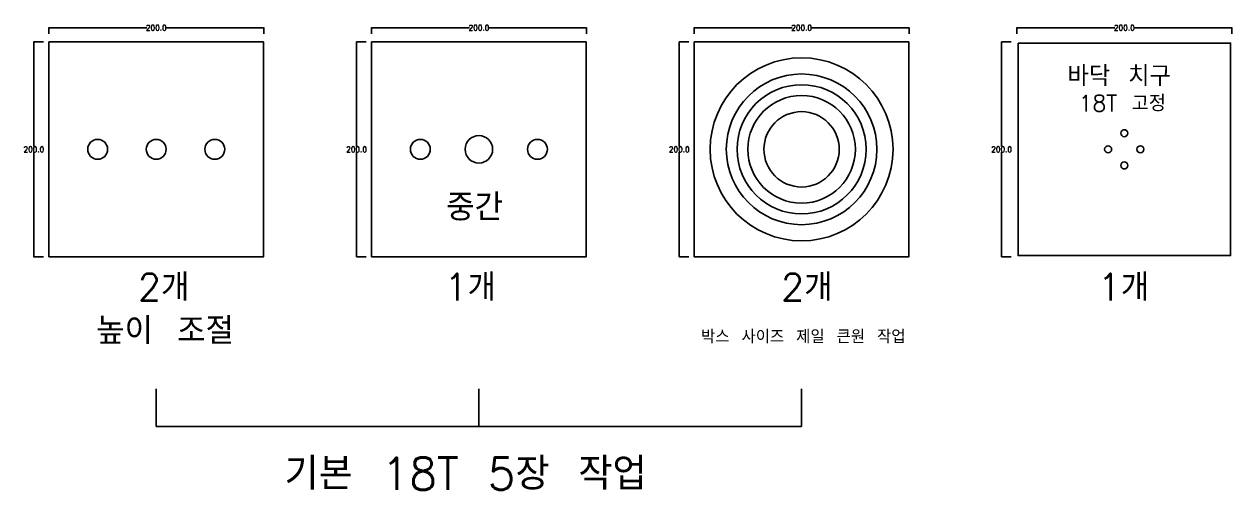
# Model space of a CAD drawing. Header units: millimetres. Extents: x -25 to 19775, y 172 to 9172.
# Drawn here: x 4453 to 5575, y 6155 to 6588 of the extents above; entities that cross this region are included whole.
import ezdxf

# ---------------------------------------------------------------- set-up
doc = ezdxf.new("R2010")
doc.units = ezdxf.units.MM
for name, color, linetype in [('TEXT', 7, 'Continuous'), ('볼트 구멍', 7, 'Continuous'), ('치구', 7, 'Continuous'), ('치수', 7, 'Continuous')]:
    doc.layers.add(name, color=color, linetype=linetype)
doc.styles.get("Standard").update_dxf_attribs({"font": 'txt.shx', "bigfont": 'whgtxt.shx'})
doc.dimstyles.get("Standard").update_dxf_attribs({"dimtxt": 7, "dimasz": 0.18, "dimexe": 0.18, "dimexo": 0.0625, "dimgap": 0.09, "dimtad": 0, "dimtih": 1, "dimtoh": 1, "dimdec": 1, "dimzin": 0, "dimdsep": 46, "dimtxsty": 'Standard', "dimcen": 0.09, "dimadec": 0, "dimazin": 0, "dimtfac": 1, "dimtdec": 1, "dimtofl": 0, "dimtmove": 0, "dimatfit": 3, "dimfxl": 0, "dimtolj": 1, "dimtzin": 0, "dimarcsym": 0})

# ---------------------------------------------------------------- blocks, each defined once
blk = doc.blocks.new('*D277')
at = {"layer": 'Defpoints', "color": 0}
for p in [(4975.5, 6584.8), (4775.5, 6578.9), (4975.5, 6578.9)]:
    blk.add_point(p, dxfattribs=at)
at = {"layer": '치수', "color": 0, "lineweight": -2}
for p, q in [((4775.5, 6579), (4775.5, 6585)), ((4775.6, 6584.8), (4866.6, 6584.8)), ((4975.3, 6584.8), (4884.3, 6584.8)), ((4975.5, 6579), (4975.5, 6585))]:
    blk.add_line(p, q, dxfattribs=at)
at = {"layer": '치수', "color": 0}
for points in [[(4775.6, 6584.8), (4775.6, 6584.8), (4775.5, 6584.8)], [(4975.3, 6584.8), (4975.3, 6584.8), (4975.5, 6584.8)]]:
    blk.add_solid(points, dxfattribs=at)
at = {"layer": '치수', "color": 0, "insert": (4875.5, 6584.8), "char_height": 5, "attachment_point": 5}
blk.add_mtext('\\A1;200.0', dxfattribs=at)
blk = doc.blocks.new('*D278')
at = {"layer": 'Defpoints', "color": 0}
for p in [(4675.5, 6584.8), (4475.5, 6578.9), (4675.5, 6578.9)]:
    blk.add_point(p, dxfattribs=at)
at = {"layer": '치수', "color": 0, "lineweight": -2}
for p, q in [((4475.5, 6579), (4475.5, 6585)), ((4475.6, 6584.8), (4566.6, 6584.8)), ((4675.3, 6584.8), (4584.3, 6584.8)), ((4675.5, 6579), (4675.5, 6585))]:
    blk.add_line(p, q, dxfattribs=at)
at = {"layer": '치수', "color": 0}
for points in [[(4475.6, 6584.8), (4475.6, 6584.8), (4475.5, 6584.8)], [(4675.3, 6584.8), (4675.3, 6584.8), (4675.5, 6584.8)]]:
    blk.add_solid(points, dxfattribs=at)
at = {"layer": '치수', "color": 0, "insert": (4575.5, 6584.8), "char_height": 5, "attachment_point": 5}
blk.add_mtext('\\A1;200.0', dxfattribs=at)
blk = doc.blocks.new('*D279')
at = {"layer": 'Defpoints', "color": 0}
for p in [(4770.6, 6571.8), (4761.7, 6371.8), (4770.6, 6371.8)]:
    blk.add_point(p, dxfattribs=at)
at = {"layer": '치수', "color": 0, "lineweight": -2}
for p, q in [((4770.5, 6571.8), (4761.5, 6571.8)), ((4761.7, 6571.6), (4761.7, 6474.4)), ((4761.7, 6372), (4761.7, 6469.2)), ((4770.5, 6371.8), (4761.5, 6371.8))]:
    blk.add_line(p, q, dxfattribs=at)
at = {"layer": '치수', "color": 0}
for points in [[(4761.6, 6571.6), (4761.7, 6571.6), (4761.7, 6571.8)], [(4761.6, 6372), (4761.7, 6372), (4761.7, 6371.8)]]:
    blk.add_solid(points, dxfattribs=at)
at = {"layer": '치수', "color": 0, "insert": (4761.7, 6471.8), "char_height": 5, "attachment_point": 5}
blk.add_mtext('\\A1;200.0', dxfattribs=at)
blk = doc.blocks.new('*D280')
at = {"layer": 'Defpoints', "color": 0}
for p in [(4470.6, 6571.8), (4461.7, 6371.8), (4470.6, 6371.8)]:
    blk.add_point(p, dxfattribs=at)
at = {"layer": '치수', "color": 0, "lineweight": -2}
for p, q in [((4470.5, 6571.8), (4461.5, 6571.8)), ((4461.7, 6571.6), (4461.7, 6474.4)), ((4461.7, 6372), (4461.7, 6469.2)), ((4470.5, 6371.8), (4461.5, 6371.8))]:
    blk.add_line(p, q, dxfattribs=at)
at = {"layer": '치수', "color": 0}
for points in [[(4461.6, 6571.6), (4461.7, 6571.6), (4461.7, 6571.8)], [(4461.6, 6372), (4461.7, 6372), (4461.7, 6371.8)]]:
    blk.add_solid(points, dxfattribs=at)
at = {"layer": '치수', "color": 0, "insert": (4461.7, 6471.8), "char_height": 5, "attachment_point": 5}
blk.add_mtext('\\A1;200.0', dxfattribs=at)
blk = doc.blocks.new('*D281')
at = {"layer": 'Defpoints', "color": 0}
for p in [(5575.5, 6584.8), (5375.5, 6578.9), (5575.5, 6578.9)]:
    blk.add_point(p, dxfattribs=at)
at = {"layer": '치수', "color": 0, "lineweight": -2}
for p, q in [((5375.5, 6579), (5375.5, 6585)), ((5375.6, 6584.8), (5466.6, 6584.8)), ((5575.3, 6584.8), (5484.3, 6584.8)), ((5575.5, 6579), (5575.5, 6585))]:
    blk.add_line(p, q, dxfattribs=at)
at = {"layer": '치수', "color": 0}
for points in [[(5375.6, 6584.8), (5375.6, 6584.8), (5375.5, 6584.8)], [(5575.3, 6584.8), (5575.3, 6584.8), (5575.5, 6584.8)]]:
    blk.add_solid(points, dxfattribs=at)
at = {"layer": '치수', "color": 0, "insert": (5475.5, 6584.8), "char_height": 5, "attachment_point": 5}
blk.add_mtext('\\A1;200.0', dxfattribs=at)
blk = doc.blocks.new('*D282')
at = {"layer": 'Defpoints', "color": 0}
for p in [(5370.3, 6571.8), (5361.4, 6371.8), (5370.3, 6371.8)]:
    blk.add_point(p, dxfattribs=at)
at = {"layer": '치수', "color": 0, "lineweight": -2}
for p, q in [((5370.3, 6571.8), (5361.2, 6571.8)), ((5361.4, 6571.6), (5361.4, 6474.4)), ((5361.4, 6372), (5361.4, 6469.2)), ((5370.3, 6371.8), (5361.2, 6371.8))]:
    blk.add_line(p, q, dxfattribs=at)
at = {"layer": '치수', "color": 0}
for points in [[(5361.4, 6571.6), (5361.4, 6571.6), (5361.4, 6571.8)], [(5361.4, 6372), (5361.4, 6372), (5361.4, 6371.8)]]:
    blk.add_solid(points, dxfattribs=at)
at = {"layer": '치수', "color": 0, "insert": (5361.4, 6471.8), "char_height": 5, "attachment_point": 5}
blk.add_mtext('\\A1;200.0', dxfattribs=at)
blk = doc.blocks.new('*D283')
at = {"layer": 'Defpoints', "color": 0}
for p in [(5070.6, 6571.8), (5061.7, 6371.8), (5070.6, 6371.8)]:
    blk.add_point(p, dxfattribs=at)
at = {"layer": '치수', "color": 0, "lineweight": -2}
for p, q in [((5070.5, 6571.8), (5061.5, 6571.8)), ((5061.7, 6571.6), (5061.7, 6474.4)), ((5061.7, 6372), (5061.7, 6469.2)), ((5070.5, 6371.8), (5061.5, 6371.8))]:
    blk.add_line(p, q, dxfattribs=at)
at = {"layer": '치수', "color": 0}
for points in [[(5061.6, 6571.6), (5061.7, 6571.6), (5061.7, 6571.8)], [(5061.6, 6372), (5061.7, 6372), (5061.7, 6371.8)]]:
    blk.add_solid(points, dxfattribs=at)
at = {"layer": '치수', "color": 0, "insert": (5061.7, 6471.8), "char_height": 5, "attachment_point": 5}
blk.add_mtext('\\A1;200.0', dxfattribs=at)
blk = doc.blocks.new('*D284')
at = {"layer": 'Defpoints', "color": 0}
for p in [(5275.5, 6584.8), (5075.5, 6578.9), (5275.5, 6578.9)]:
    blk.add_point(p, dxfattribs=at)
at = {"layer": '치수', "color": 0, "lineweight": -2}
for p, q in [((5075.5, 6579), (5075.5, 6585)), ((5075.6, 6584.8), (5166.6, 6584.8)), ((5275.3, 6584.8), (5184.3, 6584.8)), ((5275.5, 6579), (5275.5, 6585))]:
    blk.add_line(p, q, dxfattribs=at)
at = {"layer": '치수', "color": 0}
for points in [[(5075.6, 6584.8), (5075.6, 6584.8), (5075.5, 6584.8)], [(5275.3, 6584.8), (5275.3, 6584.8), (5275.5, 6584.8)]]:
    blk.add_solid(points, dxfattribs=at)
at = {"layer": '치수', "color": 0, "insert": (5175.5, 6584.8), "char_height": 5, "attachment_point": 5}
blk.add_mtext('\\A1;200.0', dxfattribs=at)

msp = doc.modelspace()

# ---------------------------------------------------------------- linework, layer by layer
at = {"layer": 'TEXT', "color": 3}
for p, q in [((4575.462, 6249.469), (4575.462, 6214.224)), ((4875.462, 6249.469), (4875.462, 6214.224)), ((5175.462, 6249.469), (5175.462, 6214.224)), ((4575.462, 6214.224), (5175.462, 6214.224))]:
    msp.add_line(p, q, dxfattribs=at)
at = {"layer": '볼트 구멍', "color": 3}
for centre, radius in [((5175.462, 6471.825), 85), ((5175.462, 6471.825), 70), ((5175.462, 6471.825), 60), ((5175.462, 6471.825), 50), ((5175.462, 6471.825), 35), ((5475.462, 6486.825), 3.25), ((4575.462, 6471.825), 9.25), ((4875.462, 6471.825), 12.75), ((5460.462, 6471.825), 3.25), ((5490.462, 6471.825), 3.25), ((5475.462, 6456.825), 3.25)]:
    msp.add_circle(centre, radius, dxfattribs=at)
at = {"layer": '볼트 구멍', "color": 1}
for centre in [(4521.012, 6471.825), (4629.912, 6471.825), (4821.012, 6471.825), (4929.912, 6471.825)]:
    msp.add_circle(centre, 9.25, dxfattribs=at)
at = {"layer": '치구'}
for points in [[(4475.712, 6571.575), (4475.712, 6372.075), (4675.212, 6372.075), (4675.212, 6571.575)], [(4775.712, 6571.575), (4775.712, 6372.075), (4975.212, 6372.075), (4975.212, 6571.575)], [(5075.712, 6571.575), (5075.712, 6372.075), (5275.212, 6372.075), (5275.212, 6571.575)], [(5376.712, 6570.575), (5376.712, 6373.075), (5574.212, 6373.075), (5574.212, 6570.575)]]:
    msp.add_lwpolyline(points, close=True, dxfattribs=at)

# ---------------------------------------------------------------- texts
at = {"layer": 'TEXT', "color": 6, "linetype": 'Continuous'}
msp.add_text('바닥 치구', height=18.75, dxfattribs=at).set_placement((5422.659, 6530.618))
at = {"layer": 'TEXT', "color": 6}
msp.add_text('18T 고정', height=15, dxfattribs=at).set_placement((5433.006, 6507.113))
at = {"layer": 'TEXT', "color": 1}
for s, height, p in [('중간', 25, (4845.005, 6405.519)), ('2개', 25, (4558.47, 6331.313)), ('1개', 25, (4843.509, 6331.313)), ('2개', 25, (5156.445, 6331.313)), ('1개', 25, (5450.836, 6331.313)), ('박스 사이즈 제일 큰원 작업', 12.5, (5082.03, 6291.569))]:
    msp.add_text(s, height=height, dxfattribs=at).set_placement(p)
at = {"layer": 'TEXT', "color": 2}
msp.add_text('높이 조절', height=25, dxfattribs=at).set_placement((4519.631, 6290.808))
at = {"layer": 'TEXT', "color": 3}
msp.add_text('기본 18T 5장 작업', height=30, dxfattribs=at).set_placement((4694.726, 6155.491))

# ---------------------------------------------------------------- dimensions: what is measured, and where the dimension line sits
at = {"layer": '치수', "color": 4}
for base, p1, p2, picture, middle in [((4675.462, 6584.815), (4475.462, 6578.932), (4675.462, 6578.932), '*D278', (4575.462, 6584.815)), ((4975.462, 6584.815), (4775.462, 6578.932), (4975.462, 6578.932), '*D277', (4875.462, 6584.815)), ((5275.462, 6584.815), (5075.462, 6578.932), (5275.462, 6578.932), '*D284', (5175.462, 6584.815)), ((5575.462, 6584.815), (5375.462, 6578.932), (5575.462, 6578.932), '*D281', (5475.462, 6584.815))]:
    dim = msp.add_linear_dim(base=base, p1=p1, p2=p2, dimstyle='Standard', override={"dimtxt": 5}, dxfattribs=at)
    dim.commit()
    dim.dimension.update_dxf_attribs({"geometry": picture, "text_midpoint": middle})
for base, p1, p2, picture, middle in [((4461.666, 6371.825), (4470.57, 6571.825), (4470.57, 6371.825), '*D280', (4461.666, 6471.825)), ((4761.666, 6371.825), (4770.57, 6571.825), (4770.57, 6371.825), '*D279', (4761.666, 6471.825)), ((5061.666, 6371.825), (5070.57, 6571.825), (5070.57, 6371.825), '*D283', (5061.666, 6471.825)), ((5361.416, 6371.825), (5370.32, 6571.825), (5370.32, 6371.825), '*D282', (5361.416, 6471.825))]:
    dim = msp.add_linear_dim(base=base, p1=p1, p2=p2, angle=90, dimstyle='Standard', override={"dimtxt": 5}, dxfattribs=at)
    dim.commit()
    dim.dimension.update_dxf_attribs({"geometry": picture, "text_midpoint": middle})

doc.saveas('drawing.dxf')
